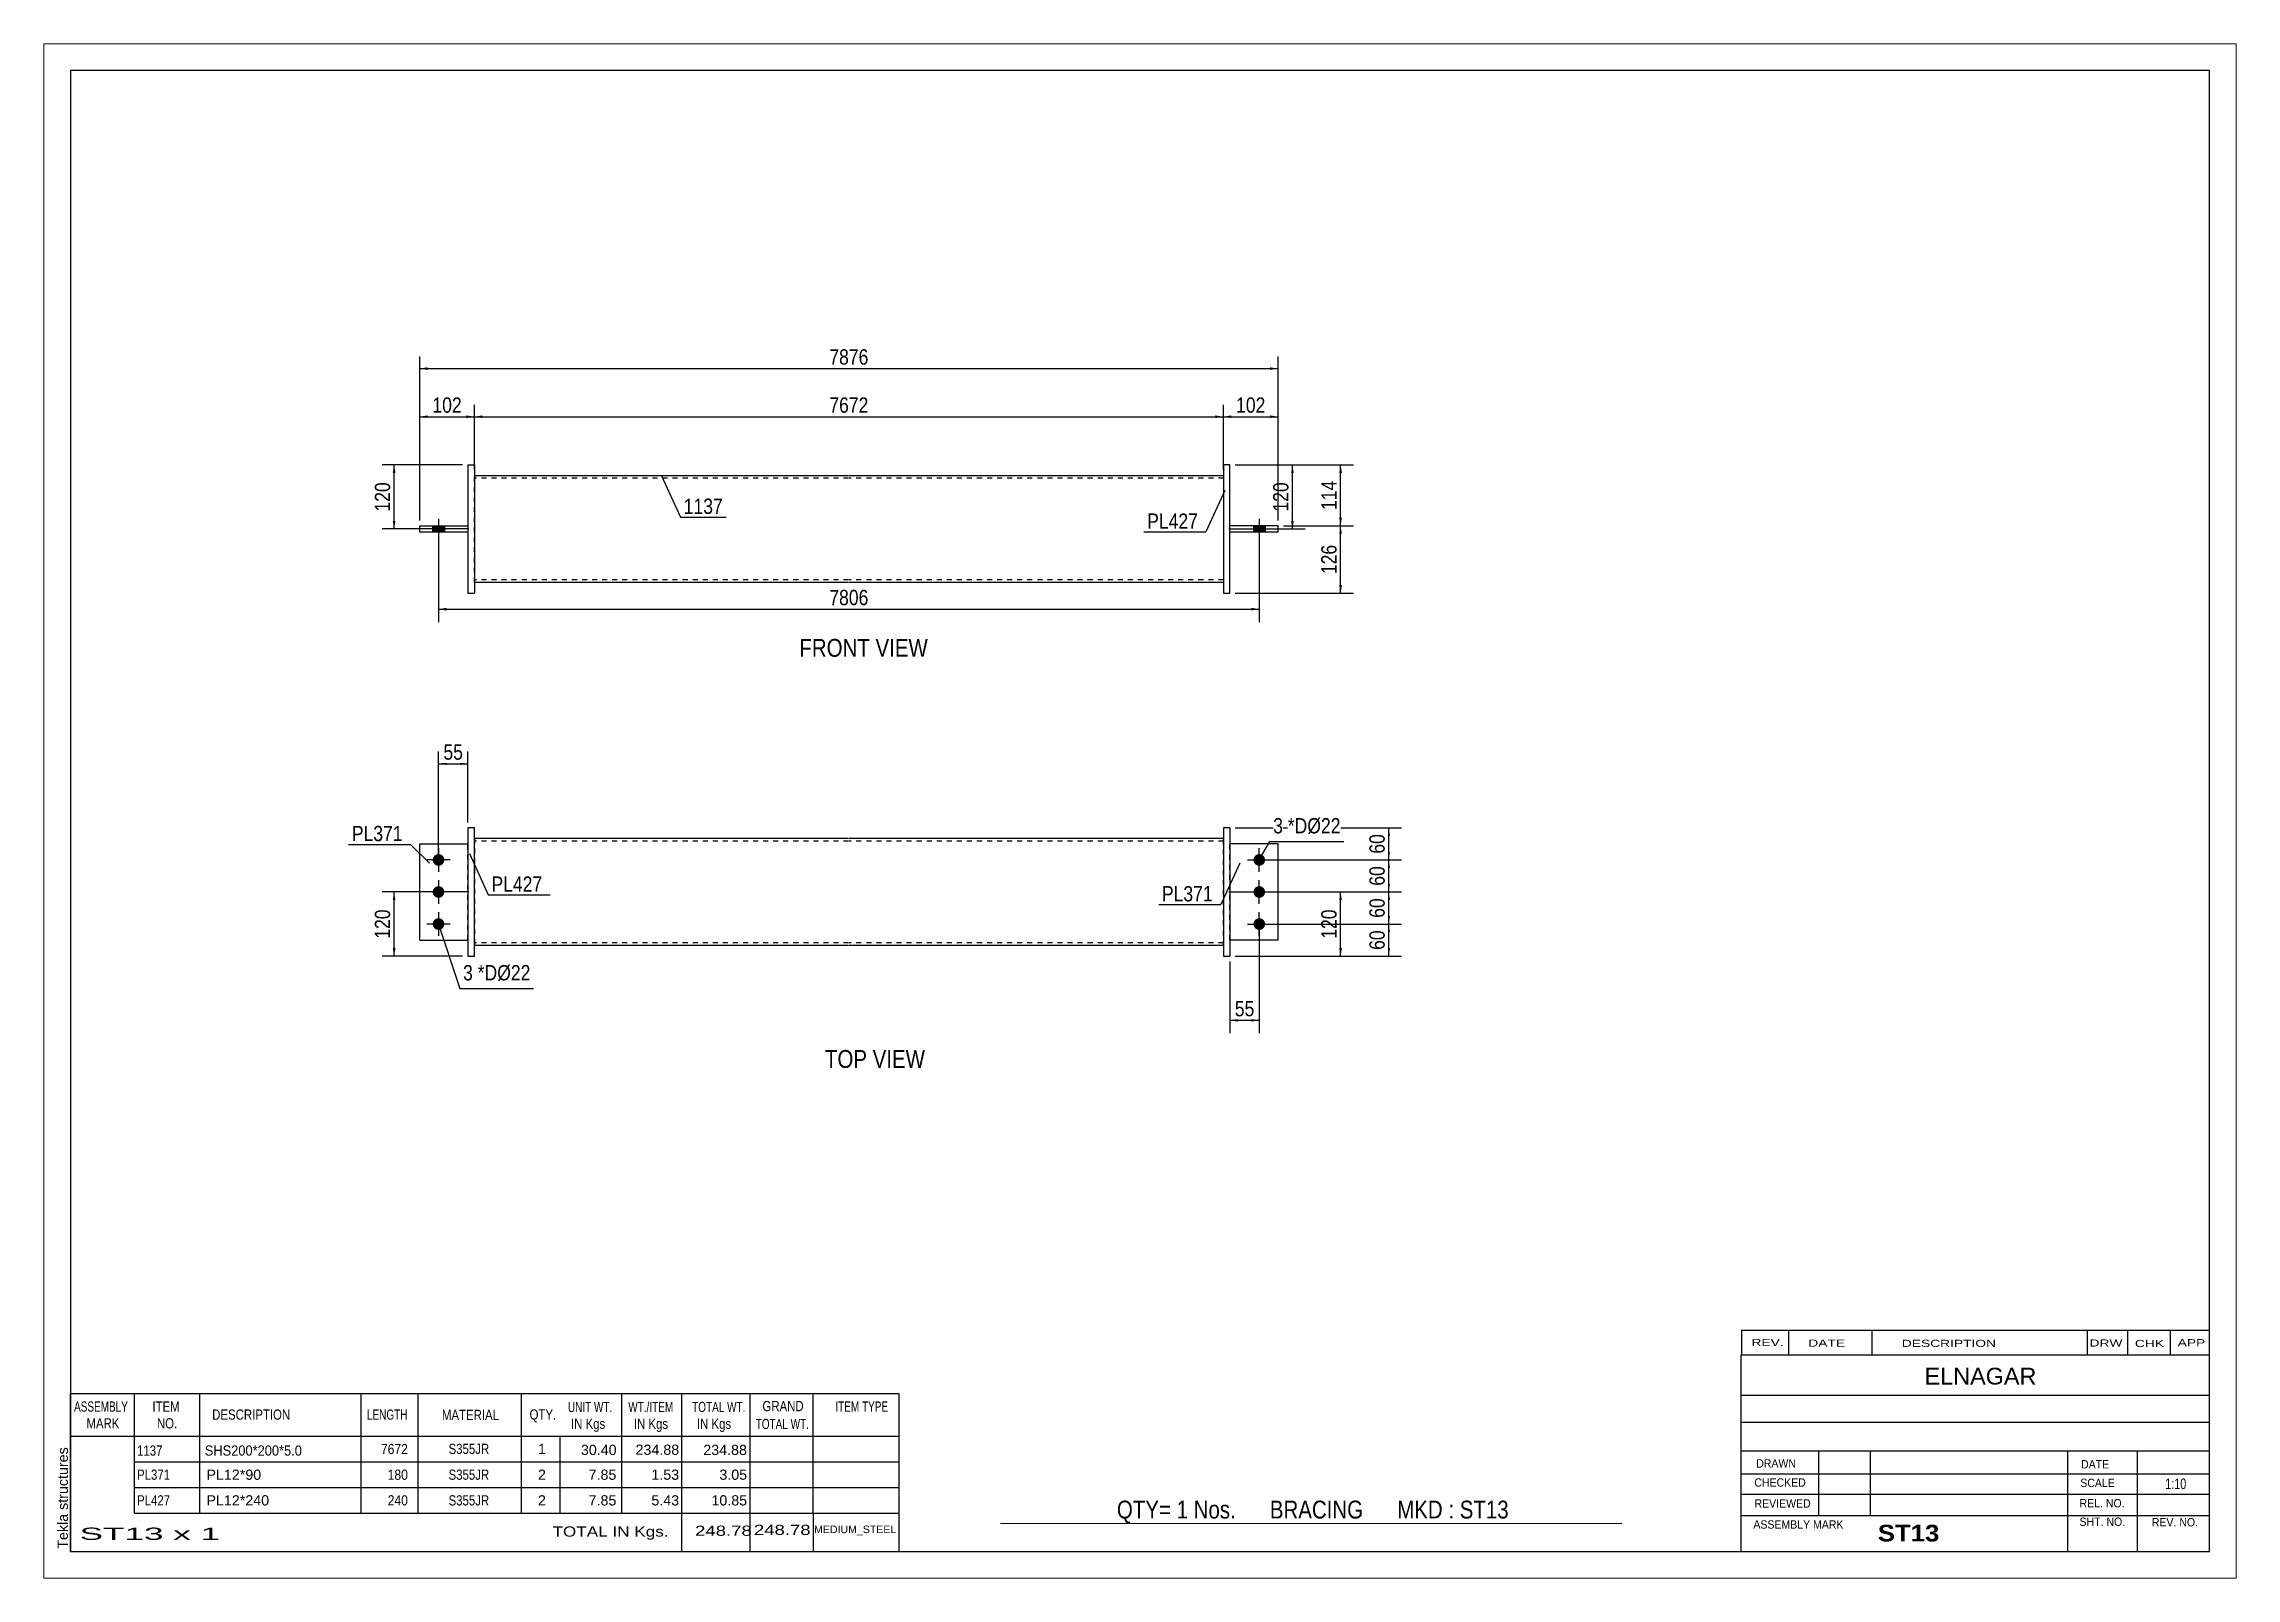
# Paper-space layout 'Layout1' of a CAD drawing. Header units: millimetres. Extents: x 0 to 410, y 0 to 287.
# The model-space entities are those that its viewports show. They can reach past a viewport. Long polylines and large blocks are cut down to what shows.
import ezdxf

# ---------------------------------------------------------------- set-up
doc = ezdxf.new("R2010")
doc.units = ezdxf.units.MM
doc.linetypes.add('DXK_LINE_DOT1', pattern=[1.8814, 0.9407, -0.9407])
doc.layers.add('Viewport layer', color=7, linetype='Continuous', plot=False)
doc.styles.add('Arial', font='ARIAL.TTF', dxfattribs={"height": 0.2})
doc.styles.add('Arial Bold', font='ARIALBD.TTF', dxfattribs={"height": 0.2})
doc.styles.add('Arial Narrow', font='ARIALN.TTF', dxfattribs={"height": 0.2})

# ---------------------------------------------------------------- blocks, each defined once
blk = doc.blocks.new('Unknown-629095756-1597')
at = {"color": 5, "linetype": 'Continuous'}
for p, q in [((405, 282), (5, 282)), ((5, 282), (5, 5)), ((405, 5), (405, 282)), ((5, 5), (405, 5))]:
    blk.add_line(p, q, dxfattribs=at)
at = {"color": 174, "linetype": 'Continuous', "style": 'Arial'}
blk.add_text('Tekla structures', height=1.9102, rotation=90, dxfattribs=at).set_placement((4.5, 5.5))
blk = doc.blocks.new('Unknown-629095756-11 - 1222')
at = {"color": 0, "linetype": 'Continuous'}
blk.add_wipeout([(165.37, 172.35), (165.37, 175.85), (141.3, 175.85), (141.3, 172.35)], dxfattribs=at)
at = {"color": 6, "linetype": 'Continuous', "style": 'Arial Narrow'}
blk.add_text('FRONT VIEW', height=3.34, dxfattribs=at).set_placement((141.3, 172.35))
blk = doc.blocks.new('Unknown-629095756-12 - 1247')
at = {"color": 0, "linetype": 'Continuous'}
blk.add_wipeout([(164.83, 95.45), (164.83, 98.95), (146.08, 98.95), (146.08, 95.45)], dxfattribs=at)
at = {"color": 6, "linetype": 'Continuous', "style": 'Arial Narrow'}
blk.add_text('TOP VIEW', height=3.34, dxfattribs=at).set_placement((146.08, 95.45))
blk = doc.blocks.new('Part-629095756-1239 - 1222')
at = {"color": 2, "linetype": 'Continuous'}
for p, q in [((221.81, 208.25), (220.61, 208.25)), ((220.61, 208.25), (220.61, 184.25)), ((221.81, 184.25), (221.81, 208.25)), ((220.61, 184.25), (221.81, 184.25))]:
    blk.add_line(p, q, dxfattribs=at)
blk = doc.blocks.new('Part-629095756-1238 - 1222')
at = {"color": 2, "linetype": 'Continuous'}
for p, q in [((230.81, 196.85), (221.81, 196.85)), ((230.81, 195.65), (230.81, 196.85)), ((230.81, 195.65), (221.81, 195.65))]:
    blk.add_line(p, q, dxfattribs=at)
at = {"color": 7, "linetype": 'DXK_LINE_DOT1'}
blk.add_line((221.81, 195.65), (221.81, 196.85), dxfattribs=at)
blk = doc.blocks.new('Part-629095756-1240 - 1222')
at = {"color": 2, "linetype": 'Continuous'}
for p, q in [((70.31, 195.65), (70.31, 196.85)), ((70.31, 196.85), (79.31, 196.85)), ((79.31, 195.65), (70.31, 195.65))]:
    blk.add_line(p, q, dxfattribs=at)
at = {"color": 7, "linetype": 'DXK_LINE_DOT1'}
blk.add_line((79.31, 196.85), (79.31, 195.65), dxfattribs=at)
blk = doc.blocks.new('Part-629095756-1241 - 1222')
at = {"color": 2, "linetype": 'Continuous'}
for p, q in [((79.31, 208.25), (79.31, 184.25)), ((79.31, 208.25), (80.51, 208.25)), ((80.51, 208.25), (80.51, 184.25)), ((79.31, 184.25), (80.51, 184.25))]:
    blk.add_line(p, q, dxfattribs=at)
blk = doc.blocks.new('Part-629095756-1242 - 1222')
at = {"color": 2, "linetype": 'Continuous'}
for p, q in [((80.51, 206.25), (150.51, 206.25)), ((150.61, 206.25), (220.61, 206.25)), ((150.51, 186.25), (80.51, 186.25)), ((220.61, 186.25), (150.61, 186.25))]:
    blk.add_line(p, q, dxfattribs=at)
at = {"color": 7, "linetype": 'DXK_LINE_DOT1'}
for p, q in [((80.51, 186.25), (80.51, 206.25)), ((150.51, 205.75), (80.51, 205.75)), ((220.61, 205.75), (150.61, 205.75)), ((220.61, 206.25), (220.61, 186.25)), ((150.51, 186.75), (80.51, 186.75)), ((220.61, 186.75), (150.61, 186.75))]:
    blk.add_line(p, q, dxfattribs=at)
blk = doc.blocks.new('Bolt-629095756-1243 - 1222')
at = {"linetype": 'Continuous'}
blk.add_hatch(color=3, dxfattribs=at).paths.add_polyline_path([(228.41, 196.85), (226.21, 196.85), (226.21, 195.65), (228.41, 195.65)])
blk.add_hatch(color=3, dxfattribs=at).paths.add_polyline_path([(228.41, 196.85), (226.21, 196.85), (226.21, 195.65), (228.41, 195.65)])
blk.add_hatch(color=3, dxfattribs=at).paths.add_polyline_path([(228.41, 196.85), (226.21, 196.85), (226.21, 195.65), (228.41, 195.65)])
at = {"color": 3, "linetype": 'Continuous'}
for p, q in [((226.21, 196.85), (226.21, 195.65)), ((226.21, 196.85), (226.21, 195.65)), ((226.21, 196.85), (226.21, 195.65)), ((227.31, 198.15), (227.31, 191.35)), ((227.31, 198.15), (227.31, 191.35)), ((227.31, 198.15), (227.31, 191.35)), ((228.41, 196.85), (228.41, 195.65)), ((228.41, 196.85), (228.41, 195.65)), ((228.41, 196.85), (228.41, 195.65))]:
    blk.add_line(p, q, dxfattribs=at)
blk = doc.blocks.new('Bolt-629095756-1244 - 1222')
at = {"linetype": 'Continuous'}
blk.add_hatch(color=3, dxfattribs=at).paths.add_polyline_path([(72.71, 195.65), (74.91, 195.65), (74.91, 196.85), (72.71, 196.85)])
blk.add_hatch(color=3, dxfattribs=at).paths.add_polyline_path([(72.71, 195.65), (74.91, 195.65), (74.91, 196.85), (72.71, 196.85)])
blk.add_hatch(color=3, dxfattribs=at).paths.add_polyline_path([(72.71, 195.65), (74.91, 195.65), (74.91, 196.85), (72.71, 196.85)])
at = {"color": 3, "linetype": 'Continuous'}
for p, q in [((72.71, 196.85), (72.71, 195.65)), ((72.71, 196.85), (72.71, 195.65)), ((72.71, 196.85), (72.71, 195.65)), ((73.81, 198.15), (73.81, 191.35)), ((73.81, 198.15), (73.81, 191.35)), ((73.81, 198.15), (73.81, 191.35)), ((74.91, 196.85), (74.91, 195.65)), ((74.91, 196.85), (74.91, 195.65)), ((74.91, 196.85), (74.91, 195.65))]:
    blk.add_line(p, q, dxfattribs=at)
blk = doc.blocks.new('Part-629095756-1248 - 1247')
at = {"color": 2, "linetype": 'Continuous'}
for p, q in [((230.81, 137.35), (221.81, 137.35)), ((230.81, 119.35), (230.81, 137.35)), ((230.81, 119.35), (221.81, 119.35))]:
    blk.add_line(p, q, dxfattribs=at)
at = {"color": 7, "linetype": 'DXK_LINE_DOT1'}
blk.add_line((221.81, 119.35), (221.81, 137.35), dxfattribs=at)
blk = doc.blocks.new('Part-629095756-1249 - 1247')
at = {"color": 2, "linetype": 'Continuous'}
for p, q in [((220.61, 140.35), (220.61, 116.35)), ((221.81, 140.35), (220.61, 140.35)), ((221.81, 140.35), (221.81, 116.35)), ((220.61, 116.35), (221.81, 116.35))]:
    blk.add_line(p, q, dxfattribs=at)
blk = doc.blocks.new('Part-629095756-1250 - 1247')
at = {"color": 2, "linetype": 'Continuous'}
for p, q in [((70.31, 119.35), (70.31, 137.35)), ((70.31, 137.35), (79.31, 137.35)), ((70.31, 119.35), (79.31, 119.35))]:
    blk.add_line(p, q, dxfattribs=at)
at = {"color": 7, "linetype": 'DXK_LINE_DOT1'}
blk.add_line((79.31, 119.35), (79.31, 137.35), dxfattribs=at)
blk = doc.blocks.new('Part-629095756-1251 - 1247')
at = {"color": 2, "linetype": 'Continuous'}
for p, q in [((79.31, 140.35), (79.31, 116.35)), ((80.51, 140.35), (79.31, 140.35)), ((80.51, 116.35), (80.51, 140.35)), ((79.31, 116.35), (80.51, 116.35))]:
    blk.add_line(p, q, dxfattribs=at)
blk = doc.blocks.new('Part-629095756-1252 - 1247')
at = {"color": 2, "linetype": 'Continuous'}
for p, q in [((150.51, 138.35), (80.51, 138.35)), ((220.61, 138.35), (150.61, 138.35)), ((150.51, 118.35), (80.51, 118.35)), ((220.61, 118.35), (150.61, 118.35))]:
    blk.add_line(p, q, dxfattribs=at)
at = {"color": 7, "linetype": 'DXK_LINE_DOT1'}
for p, q in [((80.51, 138.35), (80.51, 118.35)), ((150.51, 137.85), (80.51, 137.85)), ((220.61, 137.85), (150.61, 137.85)), ((220.61, 118.35), (220.61, 138.35)), ((150.51, 118.85), (80.51, 118.85)), ((220.61, 118.85), (150.61, 118.85))]:
    blk.add_line(p, q, dxfattribs=at)
blk = doc.blocks.new('Bolt-629095756-1253 - 1247')
at = {"linetype": 'Continuous'}
for points in [[(227.31, 135.45, -1), (227.31, 133.25, -1)], [(227.31, 129.45, -1), (227.31, 127.25, -1)], [(227.31, 123.45, -1), (227.31, 121.25, -1)]]:
    blk.add_hatch(color=3, dxfattribs=at).paths.add_polyline_path(points)
at = {"color": 3, "linetype": 'Continuous'}
for p, q in [((227.31, 132.15), (227.31, 136.55)), ((225.11, 134.35), (229.51, 134.35)), ((225.11, 128.35), (229.51, 128.35)), ((227.31, 126.15), (227.31, 130.55)), ((227.31, 120.15), (227.31, 124.55)), ((225.11, 122.35), (229.51, 122.35))]:
    blk.add_line(p, q, dxfattribs=at)
blk = doc.blocks.new('Bolt-629095756-1254 - 1247')
at = {"linetype": 'Continuous'}
for points in [[(73.81, 133.25, -1), (73.81, 135.45, -1)], [(73.81, 127.25, -1), (73.81, 129.45, -1)], [(73.81, 121.25, -1), (73.81, 123.45, -1)]]:
    blk.add_hatch(color=3, dxfattribs=at).paths.add_polyline_path(points)
at = {"color": 3, "linetype": 'Continuous'}
for p, q in [((73.81, 136.55), (73.81, 132.15)), ((76.01, 134.35), (71.61, 134.35)), ((76.01, 128.35), (71.61, 128.35)), ((73.81, 130.55), (73.81, 126.15)), ((73.81, 124.55), (73.81, 120.15)), ((76.01, 122.35), (71.61, 122.35))]:
    blk.add_line(p, q, dxfattribs=at)
blk = doc.blocks.new('StraightDimension-629095756-1270 - 1222')
at = {"linetype": 'Continuous'}
for points in [[(242.26, 206.75), (242.51, 208.25), (242.76, 206.75)], [(242.76, 198.35), (242.51, 196.85), (242.26, 198.35)]]:
    blk.add_hatch(color=7, dxfattribs=at).paths.add_polyline_path(points)
at = {"color": 7, "linetype": 'Continuous'}
for p, q in [((222.81, 208.25), (244.91, 208.25)), ((242.51, 196.85), (242.51, 208.25)), ((231.81, 196.85), (244.91, 196.85))]:
    blk.add_line(p, q, dxfattribs=at)
at = {"color": 0}
blk.add_wipeout([(242.36, 205.89), (238.16, 205.89), (238.16, 199.21), (242.36, 199.21)], dxfattribs=at)
at = {"color": 3, "style": 'Arial Narrow'}
blk.add_text('114', height=2.863, rotation=90.0002, dxfattribs=at).set_placement((241.76, 199.81))
blk = doc.blocks.new('StraightDimension-629095756-1259 - 1222')
at = {"linetype": 'Continuous'}
for points in [[(65.26, 206.75), (65.51, 208.25), (65.76, 206.75)], [(65.76, 197.75), (65.51, 196.25), (65.26, 197.75)]]:
    blk.add_hatch(color=7, dxfattribs=at).paths.add_polyline_path(points)
at = {"color": 7, "linetype": 'Continuous'}
for p, q in [((78.31, 208.25), (63.26, 208.25)), ((65.51, 196.25), (65.51, 208.25)), ((79.51, 196.25), (63.26, 196.25))]:
    blk.add_line(p, q, dxfattribs=at)
at = {"color": 0}
blk.add_wipeout([(65.36, 205.59), (61.16, 205.59), (61.16, 198.91), (65.36, 198.91)], dxfattribs=at)
at = {"color": 3, "style": 'Arial Narrow'}
blk.add_text('120', height=2.863, rotation=90.0002, dxfattribs=at).set_placement((64.76, 199.51))
blk = doc.blocks.new('StraightDimension-629095756-1265 - 1222')
at = {"linetype": 'Continuous'}
for points in [[(233.26, 206.75), (233.51, 208.25), (233.76, 206.75)], [(233.76, 197.75), (233.51, 196.25), (233.26, 197.75)]]:
    blk.add_hatch(color=7, dxfattribs=at).paths.add_polyline_path(points)
at = {"color": 7, "linetype": 'Continuous'}
for p, q in [((222.81, 208.25), (235.91, 208.25)), ((233.51, 196.25), (233.51, 208.25)), ((221.61, 196.25), (235.91, 196.25))]:
    blk.add_line(p, q, dxfattribs=at)
at = {"color": 0}
blk.add_wipeout([(233.36, 205.59), (229.16, 205.59), (229.16, 198.91), (233.36, 198.91)], dxfattribs=at)
at = {"color": 3, "style": 'Arial Narrow'}
blk.add_text('120', height=2.863, rotation=90.0002, dxfattribs=at).set_placement((232.76, 199.51))
blk = doc.blocks.new('StraightDimension-629095756-1271 - 1222')
at = {"linetype": 'Continuous'}
for points in [[(242.26, 195.35), (242.51, 196.85), (242.76, 195.35)], [(242.76, 185.75), (242.51, 184.25), (242.26, 185.75)]]:
    blk.add_hatch(color=7, dxfattribs=at).paths.add_polyline_path(points)
at = {"color": 7, "linetype": 'Continuous'}
for p, q in [((231.81, 196.85), (244.91, 196.85)), ((242.51, 184.25), (242.51, 196.85)), ((222.81, 184.25), (244.91, 184.25))]:
    blk.add_line(p, q, dxfattribs=at)
at = {"color": 0}
blk.add_wipeout([(242.36, 193.89), (238.16, 193.89), (238.16, 187.21), (242.36, 187.21)], dxfattribs=at)
at = {"color": 3, "style": 'Arial Narrow'}
blk.add_text('126', height=2.863, rotation=90.0002, dxfattribs=at).set_placement((241.76, 187.81))
blk = doc.blocks.new('StraightDimension-629095756-1285 - 1222')
at = {"linetype": 'Continuous'}
for points in [[(82.01, 217), (80.51, 217.25), (82.01, 217.5)], [(219.11, 217.5), (220.61, 217.25), (219.11, 217)]]:
    blk.add_hatch(color=7, dxfattribs=at).paths.add_polyline_path(points)
at = {"color": 7, "linetype": 'Continuous'}
for p, q in [((80.51, 207.25), (80.51, 219.5)), ((220.61, 207.25), (220.61, 219.5)), ((80.51, 217.25), (220.61, 217.25))]:
    blk.add_line(p, q, dxfattribs=at)
at = {"color": 0}
blk.add_wipeout([(154.82, 217.4), (154.82, 221.6), (146.3, 221.6), (146.3, 217.4)], dxfattribs=at)
at = {"color": 3, "style": 'Arial Narrow'}
blk.add_text('7672', height=2.863, dxfattribs=at).set_placement((146.9, 218))
blk = doc.blocks.new('StraightDimension-629095756-1278 - 1222')
at = {"linetype": 'Continuous'}
for points in [[(75.31, 181), (73.81, 181.25), (75.31, 181.5)], [(225.81, 181.5), (227.31, 181.25), (225.81, 181)]]:
    blk.add_hatch(color=7, dxfattribs=at).paths.add_polyline_path(points)
at = {"color": 7, "linetype": 'Continuous'}
for p, q in [((73.81, 194.65), (73.81, 178.85)), ((227.31, 194.65), (227.31, 178.85)), ((73.81, 181.25), (227.31, 181.25))]:
    blk.add_line(p, q, dxfattribs=at)
at = {"color": 0}
blk.add_wipeout([(154.82, 181.4), (154.82, 185.6), (146.3, 185.6), (146.3, 181.4)], dxfattribs=at)
at = {"color": 3, "style": 'Arial Narrow'}
blk.add_text('7806', height=2.863, dxfattribs=at).set_placement((146.9, 182))
blk = doc.blocks.new('StraightDimension-629095756-1284 - 1222')
at = {"linetype": 'Continuous'}
for points in [[(222.11, 217), (220.61, 217.25), (222.11, 217.5)], [(229.31, 217.5), (230.81, 217.25), (229.31, 217)]]:
    blk.add_hatch(color=7, dxfattribs=at).paths.add_polyline_path(points)
at = {"color": 7, "linetype": 'Continuous'}
for p, q in [((220.61, 207.25), (220.61, 219.5)), ((230.81, 197.85), (230.81, 219.5)), ((220.61, 217.25), (230.81, 217.25))]:
    blk.add_line(p, q, dxfattribs=at)
at = {"color": 0}
blk.add_wipeout([(229.05, 217.4), (229.05, 221.6), (222.37, 221.6), (222.37, 217.4)], dxfattribs=at)
at = {"color": 3, "style": 'Arial Narrow'}
blk.add_text('102', height=2.863, dxfattribs=at).set_placement((222.97, 218))
blk = doc.blocks.new('StraightDimension-629095756-1286 - 1222')
at = {"linetype": 'Continuous'}
for points in [[(71.81, 217), (70.31, 217.25), (71.81, 217.5)], [(79.01, 217.5), (80.51, 217.25), (79.01, 217)]]:
    blk.add_hatch(color=7, dxfattribs=at).paths.add_polyline_path(points)
at = {"color": 7, "linetype": 'Continuous'}
for p, q in [((70.31, 197.85), (70.31, 219.5)), ((80.51, 207.25), (80.51, 219.5)), ((70.31, 217.25), (80.51, 217.25))]:
    blk.add_line(p, q, dxfattribs=at)
at = {"color": 0}
blk.add_wipeout([(78.75, 217.4), (78.75, 221.6), (72.07, 221.6), (72.07, 217.4)], dxfattribs=at)
at = {"color": 3, "style": 'Arial Narrow'}
blk.add_text('102', height=2.863, dxfattribs=at).set_placement((72.67, 218))
blk = doc.blocks.new('StraightDimension-629095756-1292 - 1222')
at = {"linetype": 'Continuous'}
for points in [[(71.81, 226), (70.31, 226.25), (71.81, 226.5)], [(229.31, 226.5), (230.81, 226.25), (229.31, 226)]]:
    blk.add_hatch(color=7, dxfattribs=at).paths.add_polyline_path(points)
at = {"color": 7, "linetype": 'Continuous'}
for p, q in [((70.31, 197.85), (70.31, 228.5)), ((70.31, 226.25), (230.81, 226.25)), ((230.81, 197.85), (230.81, 228.5))]:
    blk.add_line(p, q, dxfattribs=at)
at = {"color": 0}
blk.add_wipeout([(154.82, 226.4), (154.82, 230.6), (146.3, 230.6), (146.3, 226.4)], dxfattribs=at)
at = {"color": 3, "style": 'Arial Narrow'}
blk.add_text('7876', height=2.863, dxfattribs=at).set_placement((146.9, 227))
blk = doc.blocks.new('StraightDimension-629095756-1306 - 1247')
at = {"linetype": 'Continuous'}
for points in [[(251.26, 138.85), (251.51, 140.35), (251.76, 138.85)], [(251.76, 135.85), (251.51, 134.35), (251.26, 135.85)]]:
    blk.add_hatch(color=7, dxfattribs=at).paths.add_polyline_path(points)
at = {"color": 7, "linetype": 'Continuous'}
for p, q in [((222.81, 140.35), (253.91, 140.35)), ((251.51, 134.35), (251.51, 140.35)), ((228.31, 134.35), (253.91, 134.35))]:
    blk.add_line(p, q, dxfattribs=at)
at = {"color": 0}
blk.add_wipeout([(251.36, 139.78), (247.16, 139.78), (247.16, 134.92), (251.36, 134.92)], dxfattribs=at)
at = {"color": 3, "style": 'Arial Narrow'}
blk.add_text('60', height=2.863, rotation=90.0002, dxfattribs=at).set_placement((250.76, 135.52))
blk = doc.blocks.new('StraightDimension-629095756-1296 - 1247')
at = {"linetype": 'Continuous'}
for points in [[(65.26, 126.85), (65.51, 128.35), (65.76, 126.85)], [(65.76, 117.85), (65.51, 116.35), (65.26, 117.85)]]:
    blk.add_hatch(color=7, dxfattribs=at).paths.add_polyline_path(points)
at = {"color": 7, "linetype": 'Continuous'}
for p, q in [((79.51, 128.35), (63.26, 128.35)), ((65.51, 116.35), (65.51, 128.35)), ((78.31, 116.35), (63.26, 116.35))]:
    blk.add_line(p, q, dxfattribs=at)
at = {"color": 0}
blk.add_wipeout([(65.36, 125.69), (61.16, 125.69), (61.16, 119.01), (65.36, 119.01)], dxfattribs=at)
at = {"color": 3, "style": 'Arial Narrow'}
blk.add_text('120', height=2.863, rotation=90.0002, dxfattribs=at).set_placement((64.76, 119.61))
blk = doc.blocks.new('StraightDimension-629095756-1301 - 1247')
at = {"linetype": 'Continuous'}
for points in [[(242.26, 126.85), (242.51, 128.35), (242.76, 126.85)], [(242.76, 117.85), (242.51, 116.35), (242.26, 117.85)]]:
    blk.add_hatch(color=7, dxfattribs=at).paths.add_polyline_path(points)
at = {"color": 7, "linetype": 'Continuous'}
for p, q in [((221.61, 128.35), (244.91, 128.35)), ((242.51, 116.35), (242.51, 128.35)), ((222.81, 116.35), (244.91, 116.35))]:
    blk.add_line(p, q, dxfattribs=at)
at = {"color": 0}
blk.add_wipeout([(242.36, 125.69), (238.16, 125.69), (238.16, 119.01), (242.36, 119.01)], dxfattribs=at)
at = {"color": 3, "style": 'Arial Narrow'}
blk.add_text('120', height=2.863, rotation=90.0002, dxfattribs=at).set_placement((241.76, 119.61))
blk = doc.blocks.new('StraightDimension-629095756-1307 - 1247')
at = {"linetype": 'Continuous'}
for points in [[(251.26, 132.85), (251.51, 134.35), (251.76, 132.85)], [(251.76, 129.85), (251.51, 128.35), (251.26, 129.85)]]:
    blk.add_hatch(color=7, dxfattribs=at).paths.add_polyline_path(points)
at = {"color": 7, "linetype": 'Continuous'}
for p, q in [((228.31, 134.35), (253.91, 134.35)), ((251.51, 128.35), (251.51, 134.35)), ((228.31, 128.35), (253.91, 128.35))]:
    blk.add_line(p, q, dxfattribs=at)
at = {"color": 0}
blk.add_wipeout([(251.36, 133.78), (247.16, 133.78), (247.16, 128.92), (251.36, 128.92)], dxfattribs=at)
at = {"color": 3, "style": 'Arial Narrow'}
blk.add_text('60', height=2.863, rotation=90.0002, dxfattribs=at).set_placement((250.76, 129.52))
blk = doc.blocks.new('StraightDimension-629095756-1308 - 1247')
at = {"linetype": 'Continuous'}
for points in [[(251.26, 126.85), (251.51, 128.35), (251.76, 126.85)], [(251.76, 123.85), (251.51, 122.35), (251.26, 123.85)]]:
    blk.add_hatch(color=7, dxfattribs=at).paths.add_polyline_path(points)
at = {"color": 7, "linetype": 'Continuous'}
for p, q in [((228.31, 128.35), (253.91, 128.35)), ((251.51, 122.35), (251.51, 128.35)), ((228.31, 122.35), (253.91, 122.35))]:
    blk.add_line(p, q, dxfattribs=at)
at = {"color": 0}
blk.add_wipeout([(251.36, 127.78), (247.16, 127.78), (247.16, 122.92), (251.36, 122.92)], dxfattribs=at)
at = {"color": 3, "style": 'Arial Narrow'}
blk.add_text('60', height=2.863, rotation=90.0002, dxfattribs=at).set_placement((250.76, 123.52))
blk = doc.blocks.new('StraightDimension-629095756-1309 - 1247')
at = {"linetype": 'Continuous'}
for points in [[(251.26, 120.85), (251.51, 122.35), (251.76, 120.85)], [(251.76, 117.85), (251.51, 116.35), (251.26, 117.85)]]:
    blk.add_hatch(color=7, dxfattribs=at).paths.add_polyline_path(points)
at = {"color": 7, "linetype": 'Continuous'}
for p, q in [((228.31, 122.35), (253.91, 122.35)), ((251.51, 116.35), (251.51, 122.35)), ((222.81, 116.35), (253.91, 116.35))]:
    blk.add_line(p, q, dxfattribs=at)
at = {"color": 0}
blk.add_wipeout([(251.36, 121.78), (247.16, 121.78), (247.16, 116.92), (251.36, 116.92)], dxfattribs=at)
at = {"color": 3, "style": 'Arial Narrow'}
blk.add_text('60', height=2.863, rotation=90.0002, dxfattribs=at).set_placement((250.76, 117.52))
blk = doc.blocks.new('StraightDimension-629095756-1322 - 1247')
at = {"linetype": 'Continuous'}
for points in [[(223.31, 104.1), (221.81, 104.35), (223.31, 104.6)], [(225.81, 104.6), (227.31, 104.35), (225.81, 104.1)]]:
    blk.add_hatch(color=7, dxfattribs=at).paths.add_polyline_path(points)
at = {"color": 7, "linetype": 'Continuous'}
for p, q in [((227.31, 121.35), (227.31, 101.95)), ((221.81, 115.35), (221.81, 101.95)), ((221.81, 104.35), (227.31, 104.35))]:
    blk.add_line(p, q, dxfattribs=at)
at = {"color": 0}
blk.add_wipeout([(226.99, 104.5), (226.99, 108.7), (222.13, 108.7), (222.13, 104.5)], dxfattribs=at)
at = {"color": 3, "style": 'Arial Narrow'}
blk.add_text('55', height=2.863, dxfattribs=at).set_placement((222.73, 105.1))
blk = doc.blocks.new('StraightDimension-629095756-1328 - 1247')
at = {"linetype": 'Continuous'}
for points in [[(75.31, 152.1), (73.81, 152.35), (75.31, 152.6)], [(77.81, 152.6), (79.31, 152.35), (77.81, 152.1)]]:
    blk.add_hatch(color=7, dxfattribs=at).paths.add_polyline_path(points)
at = {"color": 7, "linetype": 'Continuous'}
for p, q in [((73.81, 135.35), (73.81, 154.6)), ((73.81, 152.35), (79.31, 152.35)), ((79.31, 141.35), (79.31, 154.6))]:
    blk.add_line(p, q, dxfattribs=at)
at = {"color": 0}
blk.add_wipeout([(78.99, 152.5), (78.99, 156.7), (74.13, 156.7), (74.13, 152.5)], dxfattribs=at)
at = {"color": 3, "style": 'Arial Narrow'}
blk.add_text('55', height=2.863, dxfattribs=at).set_placement((74.73, 153.1))
blk = doc.blocks.new('CBS_BOM-629095756-1613')
at = {"color": 7, "linetype": 'Continuous'}
for p, q in [((4.97, 26.57), (4.97, 34.57)), ((4.97, 34.57), (159.89, 34.57)), ((16.97, 26.57), (16.97, 34.57)), ((29.16, 26.57), (29.16, 34.57)), ((59.32, 26.57), (59.32, 34.57)), ((70, 26.57), (70, 34.57)), ((89.32, 26.57), (89.32, 34.57)), ((108.12, 26.57), (108.12, 34.57)), ((119.33, 26.57), (119.33, 34.57)), ((132.12, 26.57), (132.12, 34.57)), ((143.87, 26.57), (143.87, 34.57)), ((159.89, 34.56), (159.89, 26.58)), ((4.97, 26.57), (159.89, 26.57)), ((4.97, 21.77), (4.97, 26.57)), ((16.97, 21.77), (16.97, 26.57)), ((29.16, 21.77), (29.16, 26.57)), ((59.32, 21.77), (59.32, 26.57)), ((70, 21.77), (70, 26.57)), ((89.32, 21.77), (89.32, 26.57)), ((96.58, 21.77), (96.58, 26.57)), ((108.12, 21.77), (108.12, 26.57)), ((119.33, 21.77), (119.33, 26.57)), ((132.12, 21.77), (132.12, 26.57)), ((143.89, 21.77), (143.89, 26.57)), ((159.89, 26.57), (159.89, 21.77)), ((4.97, 16.97), (4.97, 21.77)), ((16.97, 21.77), (159.89, 21.77)), ((16.97, 16.97), (16.97, 21.77)), ((29.16, 16.97), (29.16, 21.77)), ((59.32, 16.97), (59.32, 21.77)), ((70, 16.97), (70, 21.77)), ((89.32, 16.97), (89.32, 21.77)), ((96.58, 16.97), (96.58, 21.77)), ((108.12, 16.97), (108.12, 21.77)), ((119.33, 16.97), (119.33, 21.77)), ((132.12, 16.97), (132.12, 21.77)), ((143.89, 16.97), (143.89, 21.77)), ((159.89, 21.76), (159.89, 16.97)), ((4.97, 12.17), (4.97, 16.97)), ((16.97, 16.97), (159.89, 16.97)), ((16.97, 12.17), (16.97, 16.97)), ((29.16, 12.17), (29.16, 16.97)), ((59.32, 12.17), (59.32, 16.97)), ((70, 12.17), (70, 16.97)), ((89.32, 12.17), (89.32, 16.97)), ((96.58, 12.17), (96.58, 16.97)), ((108.12, 12.17), (108.12, 16.97)), ((119.33, 12.17), (119.33, 16.97)), ((132.12, 12.17), (132.12, 16.97)), ((143.89, 12.17), (143.89, 16.97)), ((159.89, 16.96), (159.89, 12.17)), ((4.97, 4.97), (4.97, 12.15)), ((16.97, 12.17), (159.89, 12.17)), ((119.33, 4.97), (119.33, 12.15)), ((132.12, 4.97), (132.12, 12.15)), ((143.93, 4.97), (143.93, 12.15)), ((159.89, 12.17), (159.89, 4.97)), ((4.97, 4.97), (159.89, 4.97))]:
    blk.add_line(p, q, dxfattribs=at)
at = {"color": 3, "linetype": 'Continuous', "style": 'Arial'}
for s, height, width, p in [('ASSEMBLY', 1.91, 0.7, (5.65, 31.14)), ('ITEM', 1.91, 0.8, (20.3, 31.14)), ('UNIT WT.', 1.91, 0.7, (98.01, 31.07)), ('WT./ITEM', 1.91, 0.7, (109.3, 31.07)), ('TOTAL WT.', 1.91, 0.7, (121.24, 31.07)), ('GRAND', 1.91, 0.8, (134.39, 31.23)), ('ITEM TYPE', 1.91, 0.7, (148.03, 31.15)), ('MARK', 1.91, 0.8, (7.97, 28.01)), ('NO.', 1.91, 0.8, (21.15, 28.01)), ('DESCRIPTION', 1.9102, 0.8, (31.48, 29.64)), ('LENGTH', 1.91, 0.7, (60.43, 29.64)), ('MATERIAL', 1.91, 0.8, (74.45, 29.59)), ('QTY.', 1.91, 0.8, (90.84, 29.67)), ('IN Kgs', 1.91, 0.8, (98.59, 27.93)), ('IN Kgs', 1.91, 0.8, (110.34, 27.93)), ('IN Kgs', 1.91, 0.8, (122.13, 27.93)), ('TOTAL WT.', 1.91, 0.7, (133.13, 27.89))]:
    blk.add_text(s, height=height, dxfattribs=dict(at, width=width)).set_placement(p)
at = {"color": 7, "linetype": 'Continuous', "style": 'Arial'}
for s, height, width, p in [('1137', 1.91, 0.8, (17.43, 22.92)), ('SHS200*200*5.0', 1.9102, 0.9, (30.1, 22.92)), ('7672', 1.91, 0.85, (63.04, 23.2)), ('S355JR', 1.91, 0.8, (75.69, 23.23)), ('PL371', 1.91, 0.8, (17.43, 18.4)), ('180', 1.91, 0.85, (64.3, 18.4)), ('S355JR', 1.91, 0.8, (75.69, 18.4)), ('PL427', 1.91, 0.8, (17.43, 13.6)), ('240', 1.91, 0.85, (64.3, 13.6)), ('S355JR', 1.91, 0.8, (75.69, 13.6))]:
    blk.add_text(s, height=height, dxfattribs=dict(at, width=width)).set_placement(p)
for s, p in [('1', (92.41, 23.23)), ('30.40', (100.44, 23.04)), ('234.88', (110.66, 23.07)), ('234.88', (123.33, 23.04)), ('PL12*90', (30.41, 18.4)), ('2', (92.41, 18.4)), ('7.85', (101.88, 18.4)), ('1.53', (113.62, 18.4)), ('3.05', (126.33, 18.4)), ('PL12*240', (30.41, 13.6)), ('2', (92.41, 13.6)), ('7.85', (101.88, 13.6)), ('5.43', (113.62, 13.6)), ('10.85', (124.85, 13.6))]:
    blk.add_text(s, height=1.91, dxfattribs=at).set_placement(p)
at = {"color": 6, "linetype": 'Continuous', "style": 'Arial'}
for s, height, width, p in [('ST13 x 1', 2.292, 2.05, (6.69, 7.16)), ('TOTAL IN Kgs.', 1.9102, 1.2, (95.13, 7.77)), ('248.78', 1.91, 1.3, (121.79, 7.92)), ('248.78', 1.91, 1.3, (132.79, 8.08))]:
    blk.add_text(s, height=height, dxfattribs=dict(at, width=width)).set_placement(p)
blk.add_text('MEDIUM_STEEL', height=1.4135, dxfattribs=at).set_placement((144.05, 8.42))
blk = doc.blocks.new('CBS_CALLOFF-629095756-1614')
at = {"color": 7, "linetype": 'Continuous'}
blk.add_line((178.88, 10.27), (295.11, 10.25), dxfattribs=at)
at = {"color": 3, "linetype": 'Continuous', "style": 'Arial Narrow'}
blk.add_text('QTY= 1 Nos.      BRACING      MKD : ST13', height=3.3405, dxfattribs=at).set_placement((200.68, 11.16))
blk = doc.blocks.new('CBS_NAME_BLOG-629095756-1615')
at = {"color": 7, "linetype": 'Continuous'}
for p, q in [((317.41, 41.75), (404.93, 41.75)), ((317.41, 5.04), (317.41, 41.75)), ((317.41, 34.21), (404.93, 34.21)), ((317.48, 29.16), (405, 29.16)), ((317.41, 23.79), (404.93, 23.79)), ((331.93, 11.68), (331.93, 23.78)), ((341.62, 11.71), (341.62, 23.78)), ((378.53, 5.04), (378.53, 23.77)), ((391.58, 5.04), (391.58, 23.78)), ((317.42, 19.49), (405, 19.51)), ((317.41, 15.74), (404.93, 15.74)), ((317.41, 11.7), (404.93, 11.7)), ((317.41, 5), (405, 5))]:
    blk.add_line(p, q, dxfattribs=at)
at = {"color": 3, "linetype": 'Continuous', "style": 'Arial'}
blk.add_text('ELNAGAR', height=3.133, dxfattribs=at).set_placement((351.73, 36.22))
at = {"color": 3, "linetype": 'Continuous'}
for s, height, style, width, p in [('DRAWN', 1.566, 'Arial', 0.9, (320.24, 20.68)), ('DATE', 1.566, 'Arial', 0.9, (381, 20.52)), ('CHECKED', 1.566, 'Arial', 0.9, (319.89, 17.11)), ('SCALE', 1.566, 'Arial', 0.9, (380.85, 17.04)), ('1:10', 1.957, 'Arial Narrow', 0.9, (396.74, 16.68)), ('REVIEWED', 1.566, 'Arial', 0.9, (319.93, 13.19)), ('REL. NO.', 1.566, 'Arial', 0.9, (380.71, 13.24)), ('ASSEMBLY MARK', 1.5663, 'Arial', 0.9, (319.71, 9.26)), ('ST13', 3.131, 'Arial Bold', 1.1, (342.99, 6.86)), ('SHT. NO.', 1.566, 'Arial', 0.9, (380.71, 9.77)), ('REV. NO.', 1.566, 'Arial', 0.9, (394.23, 9.68))]:
    blk.add_text(s, height=height, dxfattribs=dict(at, style=style, width=width)).set_placement(p)
blk = doc.blocks.new('CBS_REVISION-629095756-1616')
at = {"color": 7, "linetype": 'Continuous'}
for p, q in [((317.49, 46.38), (404.99, 46.38)), ((317.49, 46.38), (317.49, 41.75)), ((326.29, 46.38), (326.29, 41.75)), ((341.88, 46.38), (341.88, 41.81)), ((382.14, 46.38), (382.14, 41.75)), ((389.68, 46.38), (389.68, 41.75)), ((397.63, 46.38), (397.63, 41.75)), ((317.49, 41.75), (404.99, 41.75))]:
    blk.add_line(p, q, dxfattribs=at)
at = {"color": 7, "style": 'Arial Narrow', "width": 1.7}
for s, height, p in [('REV.', 1.326, (319.35, 43.43)), ('DATE', 1.326, (329.98, 43.31)), ('DESCRIPTION', 1.3257, (347.46, 43.26)), ('DRW', 1.326, (382.57, 43.32)), ('CHK', 1.326, (391.06, 43.23)), ('APP', 1.326, (399.06, 43.38))]:
    blk.add_text(s, height=height, dxfattribs=at).set_placement(p)
blk = doc.blocks.new('Mark-629095756-1341 - 1222')
at = {"color": 0}
blk.add_wipeout([(215.84, 196.29), (215.84, 199.29), (206.34, 199.29), (206.34, 196.29)], dxfattribs=at)
blk.add_wipeout([(215.84, 196.29), (215.84, 199.29), (206.34, 199.29), (206.34, 196.29)], dxfattribs=at)
at = {"color": 7, "linetype": 'Continuous'}
for p in [(220.88, 203.42), (205.74, 195.69)]:
    blk.add_line(p, (217.34, 195.69), dxfattribs=at)
at = {"color": 3, "style": 'Arial Narrow'}
blk.add_text('PL427', height=2.863, dxfattribs=at).set_placement((206.34, 196.29))
blk = doc.blocks.new('Mark-629095756-1344 - 1222')
at = {"color": 0}
blk.add_wipeout([(126.98, 199.07), (126.98, 202.07), (119.67, 202.07), (119.67, 199.07)], dxfattribs=at)
blk.add_wipeout([(126.98, 199.07), (126.98, 202.07), (119.67, 202.07), (119.67, 199.07)], dxfattribs=at)
at = {"color": 7, "linetype": 'Continuous'}
for p, q in [((115.53, 206.2), (119.07, 198.47)), ((119.07, 198.47), (127.58, 198.47))]:
    blk.add_line(p, q, dxfattribs=at)
at = {"color": 3, "style": 'Arial Narrow'}
blk.add_text('1137', height=2.863, dxfattribs=at).set_placement((119.67, 199.07))
blk = doc.blocks.new('Mark-629095756-1332 - 1247')
at = {"color": 0}
blk.add_wipeout([(218.6, 126.59), (218.6, 129.59), (209.1, 129.59), (209.1, 126.59)], dxfattribs=at)
blk.add_wipeout([(218.6, 126.59), (218.6, 129.59), (209.1, 129.59), (209.1, 126.59)], dxfattribs=at)
at = {"color": 7, "linetype": 'Continuous'}
for p in [(223.64, 133.72), (208.5, 125.99)]:
    blk.add_line(p, (220.1, 125.99), dxfattribs=at)
at = {"color": 3, "style": 'Arial Narrow'}
blk.add_text('PL371', height=2.863, dxfattribs=at).set_placement((209.1, 126.59))
blk = doc.blocks.new('Mark-629095756-1335 - 1247')
at = {"color": 0}
blk.add_wipeout([(67.1, 137.86), (67.1, 140.86), (57.6, 140.86), (57.6, 137.86)], dxfattribs=at)
blk.add_wipeout([(67.1, 137.86), (67.1, 140.86), (57.6, 140.86), (57.6, 137.86)], dxfattribs=at)
at = {"color": 7, "linetype": 'Continuous'}
for p in [(57, 137.26), (72.14, 133.72)]:
    blk.add_line(p, (68.6, 137.26), dxfattribs=at)
at = {"color": 3, "style": 'Arial Narrow'}
blk.add_text('PL371', height=2.863, dxfattribs=at).set_placement((57.6, 137.86))
blk = doc.blocks.new('Mark-629095756-1338 - 1247')
at = {"color": 0}
blk.add_wipeout([(93.22, 128.39), (93.22, 131.39), (83.71, 131.39), (83.71, 128.39)], dxfattribs=at)
blk.add_wipeout([(93.22, 128.39), (93.22, 131.39), (83.71, 131.39), (83.71, 128.39)], dxfattribs=at)
at = {"color": 7, "linetype": 'Continuous'}
for p, q in [((79.58, 135.52), (83.11, 127.79)), ((83.11, 127.79), (94.72, 127.79))]:
    blk.add_line(p, q, dxfattribs=at)
at = {"color": 3, "style": 'Arial Narrow'}
blk.add_text('PL427', height=2.863, dxfattribs=at).set_placement((83.71, 128.39))
blk = doc.blocks.new('Mark-629095756-1350 - 1247')
at = {"color": 0}
blk.add_wipeout([(231.74, 139.31), (231.74, 142.31), (229.91, 142.31), (229.91, 139.31)], dxfattribs=at)
blk.add_wipeout([(231.74, 139.31), (231.74, 142.31), (229.91, 142.31), (229.91, 139.31)], dxfattribs=at)
at = {"color": 7, "linetype": 'Continuous'}
blk.add_line((227.31, 134.35), (229.31, 137.81), dxfattribs=at)
at = {"color": 0}
blk.add_wipeout([(236.29, 139.31), (236.29, 142.31), (232.64, 142.31), (232.64, 139.31)], dxfattribs=at)
blk.add_wipeout([(236.29, 139.31), (236.29, 142.31), (232.64, 142.31), (232.64, 139.31)], dxfattribs=at)
at = {"color": 3, "style": 'Arial Narrow'}
blk.add_text('3', height=2.86, dxfattribs=at).set_placement((229.91, 139.31))
at = {"color": 0}
blk.add_wipeout([(242.5, 139.31), (242.5, 142.31), (236.29, 142.31), (236.29, 139.31)], dxfattribs=at)
blk.add_wipeout([(242.5, 139.31), (242.5, 142.31), (236.29, 142.31), (236.29, 139.31)], dxfattribs=at)
at = {"color": 7, "linetype": 'Continuous'}
blk.add_line((229.31, 137.81), (243.1, 137.81), dxfattribs=at)
at = {"color": 3, "style": 'Arial Narrow'}
for s, p in [('*D', (232.64, 139.31)), ('Ø22', (236.29, 139.31))]:
    blk.add_text(s, height=2.863, dxfattribs=at).set_placement(p)
blk = doc.blocks.new('Mark-629095756-1351 - 1247')
at = {"color": 0}
blk.add_wipeout([(80.24, 111.82), (80.24, 114.82), (78.41, 114.82), (78.41, 111.82)], dxfattribs=at)
blk.add_wipeout([(80.24, 111.82), (80.24, 114.82), (78.41, 114.82), (78.41, 111.82)], dxfattribs=at)
at = {"color": 7, "linetype": 'Continuous'}
blk.add_line((73.81, 122.35), (77.81, 110.32), dxfattribs=at)
at = {"color": 0}
blk.add_wipeout([(84.79, 111.82), (84.79, 114.82), (81.14, 114.82), (81.14, 111.82)], dxfattribs=at)
blk.add_wipeout([(84.79, 111.82), (84.79, 114.82), (81.14, 114.82), (81.14, 111.82)], dxfattribs=at)
at = {"color": 3, "style": 'Arial Narrow'}
blk.add_text('3', height=2.86, dxfattribs=at).set_placement((78.41, 111.82))
at = {"color": 0}
blk.add_wipeout([(91, 111.82), (91, 114.82), (84.79, 114.82), (84.79, 111.82)], dxfattribs=at)
blk.add_wipeout([(91, 111.82), (91, 114.82), (84.79, 114.82), (84.79, 111.82)], dxfattribs=at)
at = {"color": 7, "linetype": 'Continuous'}
blk.add_line((77.81, 110.32), (91.6, 110.32), dxfattribs=at)
at = {"color": 3, "style": 'Arial Narrow'}
for s, p in [('Ø22', (84.79, 111.82)), ('*D', (81.14, 111.82))]:
    blk.add_text(s, height=2.863, dxfattribs=at).set_placement(p)

msp = doc.modelspace()

# ---------------------------------------------------------------- block references
for name in ['Unknown-629095756-1597', 'Part-629095756-1241 - 1222', 'Part-629095756-1242 - 1222', 'Part-629095756-1239 - 1222', 'Part-629095756-1240 - 1222', 'Bolt-629095756-1244 - 1222', 'Part-629095756-1238 - 1222', 'Bolt-629095756-1243 - 1222', 'Part-629095756-1251 - 1247', 'Part-629095756-1249 - 1247', 'Part-629095756-1250 - 1247', 'Bolt-629095756-1254 - 1247', 'Part-629095756-1252 - 1247', 'Part-629095756-1248 - 1247', 'Bolt-629095756-1253 - 1247', 'CBS_REVISION-629095756-1616', 'CBS_NAME_BLOG-629095756-1615', 'CBS_BOM-629095756-1613', 'CBS_CALLOFF-629095756-1614']:
    msp.add_blockref(name, (0, 0))

# ---------------------------------------------------------------- next in the draw order: block references
for name in ['StraightDimension-629095756-1259 - 1222', 'StraightDimension-629095756-1270 - 1222', 'Unknown-629095756-11 - 1222', 'StraightDimension-629095756-1328 - 1247', 'StraightDimension-629095756-1306 - 1247', 'StraightDimension-629095756-1296 - 1247', 'StraightDimension-629095756-1301 - 1247', 'Unknown-629095756-12 - 1247']:
    msp.add_blockref(name, (0, 0))

# ---------------------------------------------------------------- next in the draw order: block references
for name in ['StraightDimension-629095756-1265 - 1222', 'Mark-629095756-1335 - 1247', 'Mark-629095756-1338 - 1247', 'Mark-629095756-1332 - 1247', 'StraightDimension-629095756-1307 - 1247', 'Mark-629095756-1351 - 1247']:
    msp.add_blockref(name, (0, 0))

# ---------------------------------------------------------------- next in the draw order: block references
for name in ['StraightDimension-629095756-1285 - 1222', 'StraightDimension-629095756-1271 - 1222', 'Mark-629095756-1350 - 1247', 'StraightDimension-629095756-1308 - 1247']:
    msp.add_blockref(name, (0, 0))

# ---------------------------------------------------------------- next in the draw order: block references
for name in ['StraightDimension-629095756-1286 - 1222', 'StraightDimension-629095756-1284 - 1222', 'StraightDimension-629095756-1278 - 1222', 'StraightDimension-629095756-1309 - 1247']:
    msp.add_blockref(name, (0, 0))

# ---------------------------------------------------------------- next in the draw order: block references
for name in ['StraightDimension-629095756-1292 - 1222', 'StraightDimension-629095756-1322 - 1247']:
    msp.add_blockref(name, (0, 0))

# ---------------------------------------------------------------- next in the draw order: block references
for name in ['Mark-629095756-1344 - 1222', 'Mark-629095756-1341 - 1222']:
    msp.add_blockref(name, (0, 0))

psp = doc.layouts.get("Layout1")

# ---------------------------------------------------------------- viewports
at = {"layer": 'Viewport layer', "view_target_point": (205, 143.5)}
psp.add_viewport(center=(205, 143.5), size=(410, 287), view_center_point=(0, 0), view_height=287, dxfattribs=at)

doc.saveas('drawing.dxf')
